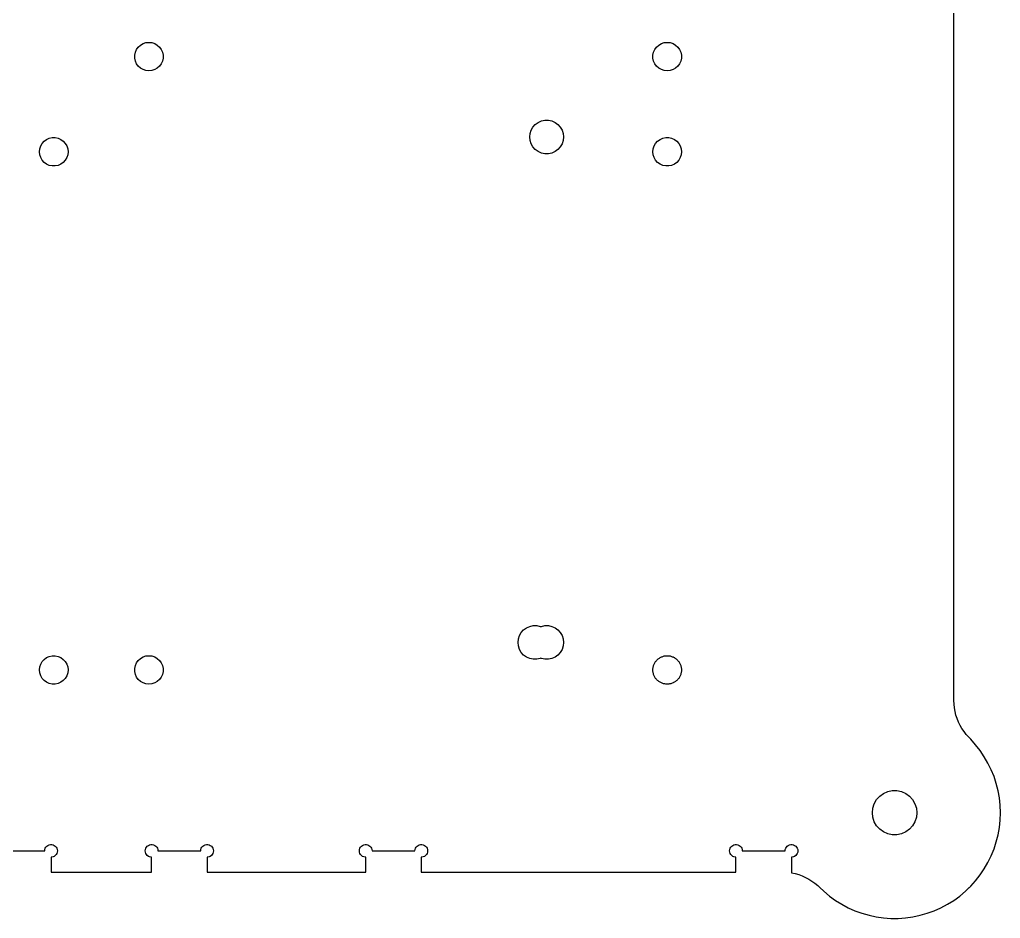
# Model space of a CAD drawing. Header units: metres. Extents: x -10 to 160, y -10 to 160.
# Drawn here: x 67.3 to 160, y -10 to 75 of the extents above; entities that cross this region are included whole.
import ezdxf

# ---------------------------------------------------------------- set-up
doc = ezdxf.new("R2010")
doc.units = ezdxf.units.M

msp = doc.modelspace()

# ---------------------------------------------------------------- linework, layer by layer
for p, q in [((155.607, 10.6066), (155.607, 139.393)), ((78.3309, 72.175), (78.4968, 72.4033)), ((78.4968, 72.4033), (78.7065, 72.5922)), ((78.7065, 72.5922), (78.9509, 72.7333)), ((78.9509, 72.7333), (79.2193, 72.8205)), ((79.2193, 72.8205), (79.5, 72.85)), ((79.5, 72.85), (79.7807, 72.8205)), ((79.7807, 72.8205), (80.0491, 72.7333)), ((80.0491, 72.7333), (80.2935, 72.5922)), ((80.2935, 72.5922), (80.5033, 72.4033)), ((80.5033, 72.4033), (80.6691, 72.175)), ((127.331, 72.175), (127.497, 72.4033)), ((127.497, 72.4033), (127.706, 72.5922)), ((127.706, 72.5922), (127.951, 72.7333)), ((127.951, 72.7333), (128.219, 72.8205)), ((128.219, 72.8205), (128.5, 72.85)), ((128.5, 72.85), (128.781, 72.8205)), ((128.781, 72.8205), (129.049, 72.7333)), ((129.049, 72.7333), (129.294, 72.5922)), ((129.294, 72.5922), (129.503, 72.4033)), ((129.503, 72.4033), (129.669, 72.175)), ((78.1574, 71.6411), (78.2161, 71.9172)), ((78.1574, 71.3589), (78.1574, 71.6411)), ((78.2161, 71.9172), (78.3309, 72.175)), ((80.6691, 72.175), (80.7839, 71.9172)), ((80.7839, 71.9172), (80.8426, 71.6411)), ((80.8426, 71.6411), (80.8426, 71.3589)), ((127.157, 71.6411), (127.216, 71.9172)), ((127.157, 71.3589), (127.157, 71.6411)), ((127.216, 71.9172), (127.331, 72.175)), ((129.669, 72.175), (129.784, 71.9172)), ((129.784, 71.9172), (129.843, 71.6411)), ((129.843, 71.6411), (129.843, 71.3589)), ((78.2161, 71.0828), (78.1574, 71.3589)), ((78.3309, 70.825), (78.2161, 71.0828)), ((78.4968, 70.5967), (78.3309, 70.825)), ((78.7065, 70.4078), (78.4968, 70.5967)), ((80.5033, 70.5967), (80.2935, 70.4078)), ((80.6691, 70.825), (80.5033, 70.5967)), ((80.7839, 71.0828), (80.6691, 70.825)), ((80.8426, 71.3589), (80.7839, 71.0828)), ((127.216, 71.0828), (127.157, 71.3589)), ((127.331, 70.825), (127.216, 71.0828)), ((127.497, 70.5967), (127.331, 70.825)), ((127.706, 70.4078), (127.497, 70.5967)), ((129.503, 70.5967), (129.294, 70.4078)), ((129.669, 70.825), (129.503, 70.5967)), ((129.784, 71.0828), (129.669, 70.825)), ((129.843, 71.3589), (129.784, 71.0828)), ((78.9509, 70.2667), (78.7065, 70.4078)), ((79.2193, 70.1795), (78.9509, 70.2667)), ((79.5, 70.15), (79.2193, 70.1795)), ((79.7807, 70.1795), (79.5, 70.15)), ((80.0491, 70.2667), (79.7807, 70.1795)), ((80.2935, 70.4078), (80.0491, 70.2667)), ((127.951, 70.2667), (127.706, 70.4078)), ((128.219, 70.1795), (127.951, 70.2667)), ((128.5, 70.15), (128.219, 70.1795)), ((128.781, 70.1795), (128.5, 70.15)), ((129.049, 70.2667), (128.781, 70.1795)), ((129.294, 70.4078), (129.049, 70.2667)), ((115.806, 64.8405), (116.029, 65.089)), ((116.029, 65.089), (116.3, 65.2856)), ((116.3, 65.2856), (116.606, 65.4217)), ((116.606, 65.4217), (116.933, 65.4912)), ((116.933, 65.4912), (117.267, 65.4912)), ((117.267, 65.4912), (117.594, 65.4217)), ((117.594, 65.4217), (117.9, 65.2856)), ((117.9, 65.2856), (118.171, 65.089)), ((118.171, 65.089), (118.394, 64.8405)), ((115.5, 63.9), (115.535, 64.2327)), ((115.535, 64.2327), (115.638, 64.5508)), ((115.638, 64.5508), (115.806, 64.8405)), ((118.394, 64.8405), (118.562, 64.5508)), ((118.562, 64.5508), (118.665, 64.2327)), ((118.665, 64.2327), (118.7, 63.9)), ((69.2667, 63.0491), (69.4078, 63.2935)), ((69.4078, 63.2935), (69.5967, 63.5032)), ((69.5967, 63.5032), (69.825, 63.6691)), ((69.825, 63.6691), (70.0828, 63.7839)), ((70.0828, 63.7839), (70.3589, 63.8426)), ((70.3589, 63.8426), (70.6411, 63.8426)), ((70.6411, 63.8426), (70.9172, 63.7839)), ((70.9172, 63.7839), (71.175, 63.6691)), ((71.175, 63.6691), (71.4033, 63.5032)), ((71.4033, 63.5032), (71.5922, 63.2935)), ((71.5922, 63.2935), (71.7333, 63.0491)), ((115.535, 63.5673), (115.5, 63.9)), ((115.638, 63.2492), (115.535, 63.5673)), ((115.806, 62.9595), (115.638, 63.2492)), ((118.562, 63.2492), (118.394, 62.9595)), ((118.665, 63.5673), (118.562, 63.2492)), ((118.7, 63.9), (118.665, 63.5673)), ((127.267, 63.0491), (127.408, 63.2935)), ((127.408, 63.2935), (127.597, 63.5032)), ((127.597, 63.5032), (127.825, 63.6691)), ((127.825, 63.6691), (128.083, 63.7839)), ((128.083, 63.7839), (128.359, 63.8426)), ((128.359, 63.8426), (128.641, 63.8426)), ((128.641, 63.8426), (128.917, 63.7839)), ((128.917, 63.7839), (129.175, 63.6691)), ((129.175, 63.6691), (129.403, 63.5032)), ((129.403, 63.5032), (129.592, 63.2935)), ((129.592, 63.2935), (129.733, 63.0491)), ((69.15, 62.5), (69.1795, 62.7807)), ((69.1795, 62.2193), (69.15, 62.5)), ((69.1795, 62.7807), (69.2667, 63.0491)), ((69.2667, 61.9509), (69.1795, 62.2193)), ((71.7333, 63.0491), (71.8205, 62.7807)), ((71.8205, 62.2193), (71.7333, 61.9509)), ((71.8205, 62.7807), (71.85, 62.5)), ((71.85, 62.5), (71.8205, 62.2193)), ((116.029, 62.711), (115.806, 62.9595)), ((116.3, 62.5144), (116.029, 62.711)), ((116.606, 62.3783), (116.3, 62.5144)), ((116.933, 62.3088), (116.606, 62.3783)), ((117.267, 62.3088), (116.933, 62.3088)), ((117.594, 62.3783), (117.267, 62.3088)), ((117.9, 62.5144), (117.594, 62.3783)), ((118.171, 62.711), (117.9, 62.5144)), ((118.394, 62.9595), (118.171, 62.711)), ((127.15, 62.5), (127.179, 62.7807)), ((127.179, 62.2193), (127.15, 62.5)), ((127.179, 62.7807), (127.267, 63.0491)), ((127.267, 61.9509), (127.179, 62.2193)), ((129.733, 63.0491), (129.82, 62.7807)), ((129.82, 62.2193), (129.733, 61.9509)), ((129.82, 62.7807), (129.85, 62.5)), ((129.85, 62.5), (129.82, 62.2193)), ((69.4078, 61.7065), (69.2667, 61.9509)), ((69.5967, 61.4967), (69.4078, 61.7065)), ((69.825, 61.3309), (69.5967, 61.4967)), ((70.0828, 61.2161), (69.825, 61.3309)), ((70.3589, 61.1574), (70.0828, 61.2161)), ((70.9172, 61.2161), (70.6411, 61.1574)), ((71.175, 61.3309), (70.9172, 61.2161)), ((71.4033, 61.4967), (71.175, 61.3309)), ((71.5922, 61.7065), (71.4033, 61.4967)), ((71.7333, 61.9509), (71.5922, 61.7065)), ((127.408, 61.7065), (127.267, 61.9509)), ((127.597, 61.4967), (127.408, 61.7065)), ((127.825, 61.3309), (127.597, 61.4967)), ((128.083, 61.2161), (127.825, 61.3309)), ((128.359, 61.1574), (128.083, 61.2161)), ((128.917, 61.2161), (128.641, 61.1574)), ((129.175, 61.3309), (128.917, 61.2161)), ((129.403, 61.4967), (129.175, 61.3309)), ((129.592, 61.7065), (129.403, 61.4967)), ((129.733, 61.9509), (129.592, 61.7065)), ((70.6411, 61.1574), (70.3589, 61.1574)), ((128.641, 61.1574), (128.359, 61.1574)), ((115.2, 17.4856), (115.506, 17.6217)), ((115.506, 17.6217), (115.833, 17.6912)), ((115.833, 17.6912), (116.167, 17.6912)), ((116.167, 17.6912), (116.494, 17.6217)), ((116.494, 17.6217), (116.55, 17.5969)), ((116.55, 17.5969), (116.606, 17.6217)), ((116.606, 17.6217), (116.933, 17.6912)), ((116.933, 17.6912), (117.267, 17.6912)), ((117.267, 17.6912), (117.594, 17.6217)), ((117.594, 17.6217), (117.9, 17.4856)), ((114.435, 16.4326), (114.538, 16.7508)), ((114.538, 16.7508), (114.706, 17.0405)), ((114.706, 17.0405), (114.929, 17.289)), ((114.929, 17.289), (115.2, 17.4856)), ((117.9, 17.4856), (118.171, 17.289)), ((118.171, 17.289), (118.394, 17.0405)), ((118.394, 17.0405), (118.562, 16.7508)), ((118.562, 16.7508), (118.665, 16.4326)), ((114.4, 16.1), (114.435, 16.4326)), ((114.435, 15.7673), (114.4, 16.1)), ((114.538, 15.4492), (114.435, 15.7673)), ((118.665, 15.7673), (118.562, 15.4492)), ((118.665, 16.4326), (118.7, 16.1)), ((118.7, 16.1), (118.665, 15.7673)), ((70.0828, 14.7839), (70.3589, 14.8426)), ((70.3589, 14.8426), (70.6411, 14.8426)), ((70.6411, 14.8426), (70.9172, 14.7839)), ((79.2193, 14.8205), (79.5, 14.85)), ((79.5, 14.85), (79.7807, 14.8205)), ((114.706, 15.1595), (114.538, 15.4492)), ((114.929, 14.911), (114.706, 15.1595)), ((115.2, 14.7144), (114.929, 14.911)), ((118.171, 14.911), (117.9, 14.7144)), ((118.394, 15.1595), (118.171, 14.911)), ((118.562, 15.4492), (118.394, 15.1595)), ((128.29, 14.8279), (128.359, 14.8426)), ((128.359, 14.8426), (128.43, 14.8426)), ((128.43, 14.8426), (128.5, 14.85)), ((128.5, 14.85), (128.57, 14.8426)), ((128.57, 14.8426), (128.641, 14.8426)), ((128.641, 14.8426), (128.71, 14.8279)), ((69.1795, 13.7807), (69.2667, 14.0491)), ((69.2667, 14.0491), (69.4078, 14.2935)), ((69.4078, 14.2935), (69.5967, 14.5032)), ((69.5967, 14.5032), (69.825, 14.6691)), ((69.825, 14.6691), (70.0828, 14.7839)), ((70.9172, 14.7839), (71.175, 14.6691)), ((71.175, 14.6691), (71.4033, 14.5032)), ((71.4033, 14.5032), (71.5922, 14.2935)), ((71.5922, 14.2935), (71.7333, 14.0491)), ((71.7333, 14.0491), (71.8205, 13.7807)), ((78.1574, 13.6411), (78.2161, 13.9172)), ((78.2161, 13.9172), (78.3309, 14.175)), ((78.3309, 14.175), (78.4968, 14.4033)), ((78.4968, 14.4033), (78.7065, 14.5922)), ((78.7065, 14.5922), (78.9509, 14.7333)), ((78.9509, 14.7333), (79.2193, 14.8205)), ((79.7807, 14.8205), (80.0491, 14.7333)), ((80.0491, 14.7333), (80.2935, 14.5922)), ((80.2935, 14.5922), (80.5033, 14.4033)), ((80.5033, 14.4033), (80.6691, 14.175)), ((80.6691, 14.175), (80.7839, 13.9172)), ((80.7839, 13.9172), (80.8426, 13.6411)), ((115.506, 14.5783), (115.2, 14.7144)), ((115.833, 14.5088), (115.506, 14.5783)), ((116.167, 14.5088), (115.833, 14.5088)), ((116.494, 14.5783), (116.167, 14.5088)), ((116.55, 14.603), (116.494, 14.5783)), ((116.606, 14.5783), (116.55, 14.603)), ((116.933, 14.5088), (116.606, 14.5783)), ((117.267, 14.5088), (116.933, 14.5088)), ((117.594, 14.5783), (117.267, 14.5088)), ((117.9, 14.7144), (117.594, 14.5783)), ((127.201, 13.8481), (127.216, 13.9172)), ((127.216, 13.9172), (127.245, 13.9817)), ((127.245, 13.9817), (127.267, 14.0491)), ((127.267, 14.0491), (127.302, 14.1105)), ((127.302, 14.1105), (127.331, 14.175)), ((127.331, 14.175), (127.372, 14.2321)), ((127.372, 14.2321), (127.408, 14.2935)), ((127.408, 14.2935), (127.455, 14.3462)), ((127.455, 14.3462), (127.497, 14.4033)), ((127.497, 14.4033), (127.549, 14.4506)), ((127.549, 14.4506), (127.597, 14.5032)), ((127.597, 14.5032), (127.654, 14.5449)), ((127.654, 14.5449), (127.706, 14.5922)), ((127.706, 14.5922), (127.768, 14.6275)), ((127.768, 14.6275), (127.825, 14.6691)), ((127.825, 14.6691), (127.89, 14.6979)), ((127.89, 14.6979), (127.951, 14.7333)), ((127.951, 14.7333), (128.018, 14.7551)), ((128.018, 14.7551), (128.083, 14.7839)), ((128.083, 14.7839), (128.152, 14.7986)), ((128.152, 14.7986), (128.219, 14.8205)), ((128.219, 14.8205), (128.29, 14.8279)), ((128.71, 14.8279), (128.781, 14.8205)), ((128.781, 14.8205), (128.848, 14.7986)), ((128.848, 14.7986), (128.917, 14.7839)), ((128.917, 14.7839), (128.982, 14.7552)), ((128.982, 14.7552), (129.049, 14.7333)), ((129.049, 14.7333), (129.11, 14.6979)), ((129.11, 14.6979), (129.175, 14.6691)), ((129.175, 14.6691), (129.232, 14.6276)), ((129.232, 14.6276), (129.294, 14.5922)), ((129.294, 14.5922), (129.346, 14.5448)), ((129.346, 14.5448), (129.403, 14.5032)), ((129.403, 14.5032), (129.451, 14.4507)), ((129.451, 14.4507), (129.503, 14.4033)), ((129.503, 14.4033), (129.545, 14.346)), ((129.545, 14.346), (129.592, 14.2935)), ((129.592, 14.2935), (129.627, 14.2323)), ((129.627, 14.2323), (129.669, 14.175)), ((129.669, 14.175), (129.698, 14.1102)), ((129.698, 14.1102), (129.733, 14.0491)), ((129.733, 14.0491), (129.755, 13.9819)), ((129.755, 13.9819), (129.784, 13.9172)), ((129.784, 13.9172), (129.799, 13.8479)), ((69.15, 13.5), (69.1795, 13.7807)), ((69.1795, 13.2193), (69.15, 13.5)), ((69.2667, 12.9509), (69.1795, 13.2193)), ((71.8205, 13.2193), (71.7333, 12.9509)), ((71.8205, 13.7807), (71.85, 13.5)), ((71.85, 13.5), (71.8205, 13.2193)), ((78.1574, 13.3589), (78.1574, 13.6411)), ((78.2161, 13.0828), (78.1574, 13.3589)), ((78.3309, 12.825), (78.2161, 13.0828)), ((80.7839, 13.0828), (80.6691, 12.825)), ((80.8426, 13.3589), (80.7839, 13.0828)), ((80.8426, 13.6411), (80.8426, 13.3589)), ((127.15, 13.5), (127.157, 13.5706)), ((127.157, 13.4294), (127.15, 13.5)), ((127.157, 13.6411), (127.172, 13.7101)), ((127.157, 13.5706), (127.157, 13.6411)), ((127.157, 13.3589), (127.157, 13.4294)), ((127.172, 13.2899), (127.157, 13.3589)), ((127.172, 13.7101), (127.179, 13.7807)), ((127.179, 13.2193), (127.172, 13.2899)), ((127.179, 13.7807), (127.201, 13.8481)), ((127.201, 13.1519), (127.179, 13.2193)), ((127.216, 13.0828), (127.201, 13.1519)), ((127.245, 13.0183), (127.216, 13.0828)), ((127.267, 12.9509), (127.245, 13.0183)), ((129.755, 13.0181), (129.733, 12.9509)), ((129.784, 13.0828), (129.755, 13.0181)), ((129.799, 13.1521), (129.784, 13.0828)), ((129.799, 13.8479), (129.82, 13.7807)), ((129.82, 13.2193), (129.799, 13.1521)), ((129.82, 13.7807), (129.828, 13.7104)), ((129.828, 13.2896), (129.82, 13.2193)), ((129.828, 13.7104), (129.843, 13.6411)), ((129.843, 13.3589), (129.828, 13.2896)), ((129.843, 13.6411), (129.843, 13.5703)), ((129.843, 13.5703), (129.85, 13.5)), ((129.85, 13.5), (129.843, 13.4297)), ((129.843, 13.4297), (129.843, 13.3589)), ((69.4078, 12.7065), (69.2667, 12.9509)), ((69.5967, 12.4967), (69.4078, 12.7065)), ((69.825, 12.3309), (69.5967, 12.4967)), ((70.0828, 12.2161), (69.825, 12.3309)), ((70.3589, 12.1574), (70.0828, 12.2161)), ((70.6411, 12.1574), (70.3589, 12.1574)), ((70.9172, 12.2161), (70.6411, 12.1574)), ((71.175, 12.3309), (70.9172, 12.2161)), ((71.4033, 12.4967), (71.175, 12.3309)), ((71.5922, 12.7065), (71.4033, 12.4967)), ((71.7333, 12.9509), (71.5922, 12.7065)), ((78.4968, 12.5967), (78.3309, 12.825)), ((78.7065, 12.4078), (78.4968, 12.5967)), ((78.9509, 12.2667), (78.7065, 12.4078)), ((79.2193, 12.1795), (78.9509, 12.2667)), ((79.5, 12.15), (79.2193, 12.1795)), ((79.7807, 12.1795), (79.5, 12.15)), ((80.0491, 12.2667), (79.7807, 12.1795)), ((80.2935, 12.4078), (80.0491, 12.2667)), ((80.5033, 12.5967), (80.2935, 12.4078)), ((80.6691, 12.825), (80.5033, 12.5967)), ((127.302, 12.8895), (127.267, 12.9509)), ((127.331, 12.825), (127.302, 12.8895)), ((127.372, 12.7679), (127.331, 12.825)), ((127.408, 12.7065), (127.372, 12.7679)), ((127.455, 12.6538), (127.408, 12.7065)), ((127.497, 12.5967), (127.455, 12.6538)), ((127.549, 12.5494), (127.497, 12.5967)), ((127.597, 12.4967), (127.549, 12.5494)), ((127.654, 12.4551), (127.597, 12.4967)), ((127.706, 12.4078), (127.654, 12.4551)), ((127.768, 12.3725), (127.706, 12.4078)), ((127.825, 12.3309), (127.768, 12.3725)), ((127.89, 12.302), (127.825, 12.3309)), ((127.951, 12.2667), (127.89, 12.302)), ((128.018, 12.2449), (127.951, 12.2667)), ((128.083, 12.2161), (128.018, 12.2449)), ((128.152, 12.2014), (128.083, 12.2161)), ((128.219, 12.1795), (128.152, 12.2014)), ((128.29, 12.1721), (128.219, 12.1795)), ((128.359, 12.1574), (128.29, 12.1721)), ((128.43, 12.1574), (128.359, 12.1574)), ((128.5, 12.15), (128.43, 12.1574)), ((128.57, 12.1574), (128.5, 12.15)), ((128.641, 12.1574), (128.57, 12.1574)), ((128.71, 12.1721), (128.641, 12.1574)), ((128.781, 12.1795), (128.71, 12.1721)), ((128.848, 12.2014), (128.781, 12.1795)), ((128.917, 12.2161), (128.848, 12.2014)), ((128.982, 12.2448), (128.917, 12.2161)), ((129.049, 12.2667), (128.982, 12.2448)), ((129.11, 12.3021), (129.049, 12.2667)), ((129.175, 12.3309), (129.11, 12.3021)), ((129.232, 12.3724), (129.175, 12.3309)), ((129.294, 12.4078), (129.232, 12.3724)), ((129.346, 12.4552), (129.294, 12.4078)), ((129.403, 12.4967), (129.346, 12.4552)), ((129.451, 12.5493), (129.403, 12.4967)), ((129.503, 12.5967), (129.451, 12.5493)), ((129.545, 12.654), (129.503, 12.5967)), ((129.592, 12.7065), (129.545, 12.654)), ((129.627, 12.7677), (129.592, 12.7065)), ((129.669, 12.825), (129.627, 12.7677)), ((129.698, 12.8898), (129.669, 12.825)), ((129.733, 12.9509), (129.698, 12.8898)), ((155.619, 10.2578), (155.607, 10.6066)), ((155.655, 9.91074), (155.619, 10.2578)), ((155.716, 9.56703), (155.655, 9.91074)), ((155.8, 9.22841), (155.716, 9.56703)), ((155.908, 8.8965), (155.8, 9.22841)), ((156.039, 8.57291), (155.908, 8.8965)), ((156.192, 8.25923), (156.039, 8.57291)), ((156.366, 7.957), (156.192, 8.25923)), ((156.562, 7.66766), (156.366, 7.957)), ((156.776, 7.39265), (156.562, 7.66766)), ((157.01, 7.1333), (156.776, 7.39265)), ((157.071, 7.07423), (157.01, 7.1333)), ((157.071, 7.06891), (157.071, 7.07423)), ((157.193, 6.94658), (157.071, 7.06891)), ((157.66, 6.42787), (157.193, 6.94658)), ((158.09, 5.87784), (157.66, 6.42787)), ((158.48, 5.29918), (158.09, 5.87784)), ((158.829, 4.6947), (158.48, 5.29918)), ((159.135, 4.06735), (158.829, 4.6947)), ((159.397, 3.4202), (159.135, 4.06735)), ((159.613, 2.75636), (159.397, 3.4202)), ((148.95, 1.81865), (149.351, 1.99721)), ((149.351, 1.99721), (149.78, 2.08849)), ((149.78, 2.08849), (150.219, 2.08849)), ((150.219, 2.08849), (150.649, 1.99721)), ((150.649, 1.99721), (151.05, 1.81865)), ((159.781, 2.07912), (159.613, 2.75636)), ((159.903, 1.39172), (159.781, 2.07912)), ((148.082, 0.85414), (148.301, 1.23434)), ((148.301, 1.23434), (148.595, 1.56059)), ((148.595, 1.56059), (148.95, 1.81865)), ((151.05, 1.81865), (151.405, 1.56059)), ((151.405, 1.56059), (151.699, 1.23434)), ((151.699, 1.23434), (151.918, 0.85414)), ((159.976, 0.69756), (159.903, 1.39172)), ((147.9, 0), (147.946, 0.4366)), ((147.946, -0.4366), (147.9, 0)), ((147.946, 0.4366), (148.082, 0.85414)), ((151.918, 0.85414), (152.054, 0.4366)), ((152.054, 0.4366), (152.1, 0)), ((152.1, 0), (152.054, -0.4366)), ((160, 0), (159.976, 0.69756)), ((159.976, -0.69756), (160, 0)), ((148.082, -0.85414), (147.946, -0.4366)), ((148.301, -1.23434), (148.082, -0.85414)), ((151.918, -0.85414), (151.699, -1.23434)), ((152.054, -0.4366), (151.918, -0.85414)), ((159.903, -1.39172), (159.976, -0.69756)), ((148.595, -1.56059), (148.301, -1.23434)), ((148.95, -1.81865), (148.595, -1.56059)), ((149.351, -1.99721), (148.95, -1.81865)), ((151.05, -1.81865), (150.649, -1.99721)), ((151.405, -1.56059), (151.05, -1.81865)), ((151.699, -1.23434), (151.405, -1.56059)), ((159.781, -2.07912), (159.903, -1.39172)), ((149.78, -2.08849), (149.351, -1.99721)), ((150.219, -2.08849), (149.78, -2.08849)), ((150.649, -1.99721), (150.219, -2.08849)), ((159.397, -3.4202), (159.613, -2.75636)), ((159.613, -2.75636), (159.781, -2.07912)), ((65.6, -3.6066), (69.65, -3.6066)), ((69.65, -3.6066), (69.6631, -3.48186)), ((69.6631, -3.48186), (69.7019, -3.36256)), ((69.7019, -3.36256), (69.7646, -3.25394)), ((69.7646, -3.25394), (69.8485, -3.16072)), ((69.8485, -3.16072), (69.95, -3.08699)), ((69.95, -3.08699), (70.0646, -3.03596)), ((70.0646, -3.03596), (70.1873, -3.00989)), ((70.1873, -3.00989), (70.3127, -3.00989)), ((70.3127, -3.00989), (70.4354, -3.03596)), ((70.4354, -3.03596), (70.55, -3.08699)), ((70.55, -3.08699), (70.6515, -3.16072)), ((70.6515, -3.16072), (70.7354, -3.25394)), ((70.7354, -3.25394), (70.7981, -3.36256)), ((70.7981, -3.36256), (70.8369, -3.48186)), ((70.8369, -3.48186), (70.85, -3.6066)), ((70.85, -3.6066), (70.8369, -3.73135)), ((79.15, -3.6066), (79.1631, -3.48186)), ((79.1631, -3.73135), (79.15, -3.6066)), ((79.1631, -3.48186), (79.2019, -3.36256)), ((79.2019, -3.36256), (79.2646, -3.25394)), ((79.2646, -3.25394), (79.3485, -3.16072)), ((79.3485, -3.16072), (79.45, -3.08699)), ((79.45, -3.08699), (79.5646, -3.03596)), ((79.5646, -3.03596), (79.6873, -3.00989)), ((79.6873, -3.00989), (79.8127, -3.00989)), ((79.8127, -3.00989), (79.9354, -3.03596)), ((79.9354, -3.03596), (80.05, -3.08699)), ((80.05, -3.08699), (80.1515, -3.16072)), ((80.1515, -3.16072), (80.2354, -3.25394)), ((80.2354, -3.25394), (80.2981, -3.36256)), ((80.2981, -3.36256), (80.3369, -3.48186)), ((80.3369, -3.48186), (80.35, -3.6066)), ((80.35, -3.6066), (84.4, -3.6066)), ((84.4, -3.6066), (84.4131, -3.48186)), ((84.4131, -3.48186), (84.4519, -3.36256)), ((84.4519, -3.36256), (84.5146, -3.25394)), ((84.5146, -3.25394), (84.5985, -3.16072)), ((84.5985, -3.16072), (84.7, -3.08699)), ((84.7, -3.08699), (84.8146, -3.03596)), ((84.8146, -3.03596), (84.9373, -3.00989)), ((84.9373, -3.00989), (85.0627, -3.00989)), ((85.0627, -3.00989), (85.1854, -3.03596)), ((85.1854, -3.03596), (85.3, -3.08699)), ((85.3, -3.08699), (85.4015, -3.16072)), ((85.4015, -3.16072), (85.4854, -3.25394)), ((85.4854, -3.25394), (85.5481, -3.36256)), ((85.5481, -3.36256), (85.5869, -3.48186)), ((85.5869, -3.48186), (85.6, -3.6066)), ((85.6, -3.6066), (85.5869, -3.73135)), ((99.4, -3.6066), (99.4131, -3.48186)), ((99.4131, -3.73135), (99.4, -3.6066)), ((99.4131, -3.48186), (99.4519, -3.36256)), ((99.4519, -3.36256), (99.5146, -3.25394)), ((99.5146, -3.25394), (99.5985, -3.16072)), ((99.5985, -3.16072), (99.7, -3.08699)), ((99.7, -3.08699), (99.8146, -3.03596)), ((99.8146, -3.03596), (99.9373, -3.00989)), ((99.9373, -3.00989), (100.063, -3.00989)), ((100.063, -3.00989), (100.185, -3.03596)), ((100.185, -3.03596), (100.3, -3.08699)), ((100.3, -3.08699), (100.401, -3.16072)), ((100.401, -3.16072), (100.485, -3.25394)), ((100.485, -3.25394), (100.548, -3.36256)), ((100.548, -3.36256), (100.587, -3.48186)), ((100.587, -3.48186), (100.6, -3.6066)), ((100.6, -3.6066), (104.65, -3.6066)), ((104.65, -3.6066), (104.663, -3.48186)), ((104.663, -3.48186), (104.702, -3.36256)), ((104.702, -3.36256), (104.765, -3.25394)), ((104.765, -3.25394), (104.849, -3.16072)), ((104.849, -3.16072), (104.95, -3.08699)), ((104.95, -3.08699), (105.065, -3.03596)), ((105.065, -3.03596), (105.187, -3.00989)), ((105.187, -3.00989), (105.313, -3.00989)), ((105.313, -3.00989), (105.435, -3.03596)), ((105.435, -3.03596), (105.55, -3.08699)), ((105.55, -3.08699), (105.651, -3.16072)), ((105.651, -3.16072), (105.735, -3.25394)), ((105.735, -3.25394), (105.798, -3.36256)), ((105.798, -3.36256), (105.837, -3.48186)), ((105.837, -3.48186), (105.85, -3.6066)), ((105.85, -3.6066), (105.837, -3.73135)), ((134.4, -3.6066), (134.413, -3.48186)), ((134.413, -3.73135), (134.4, -3.6066)), ((134.413, -3.48186), (134.452, -3.36256)), ((134.452, -3.36256), (134.515, -3.25394)), ((134.515, -3.25394), (134.599, -3.16072)), ((134.599, -3.16072), (134.7, -3.08699)), ((134.7, -3.08699), (134.815, -3.03596)), ((134.815, -3.03596), (134.937, -3.00989)), ((134.937, -3.00989), (135.063, -3.00989)), ((135.063, -3.00989), (135.185, -3.03596)), ((135.185, -3.03596), (135.3, -3.08699)), ((135.3, -3.08699), (135.401, -3.16072)), ((135.401, -3.16072), (135.485, -3.25394)), ((135.485, -3.25394), (135.548, -3.36256)), ((135.548, -3.36256), (135.587, -3.48186)), ((135.587, -3.48186), (135.6, -3.6066)), ((135.6, -3.6066), (139.65, -3.6066)), ((139.65, -3.6066), (139.663, -3.48186)), ((139.663, -3.48186), (139.702, -3.36256)), ((139.702, -3.36256), (139.765, -3.25394)), ((139.765, -3.25394), (139.849, -3.16072)), ((139.849, -3.16072), (139.95, -3.08699)), ((139.95, -3.08699), (140.065, -3.03596)), ((140.065, -3.03596), (140.187, -3.00989)), ((140.187, -3.00989), (140.313, -3.00989)), ((140.313, -3.00989), (140.435, -3.03596)), ((140.435, -3.03596), (140.55, -3.08699)), ((140.55, -3.08699), (140.651, -3.16072)), ((140.651, -3.16072), (140.735, -3.25394)), ((140.735, -3.25394), (140.798, -3.36256)), ((140.798, -3.36256), (140.837, -3.48186)), ((140.837, -3.48186), (140.85, -3.6066)), ((140.85, -3.6066), (140.837, -3.73135)), ((159.135, -4.06735), (159.397, -3.4202)), ((70.3127, -4.20332), (70.25, -4.20332)), ((70.25, -4.20332), (70.25, -5.60963)), ((70.4354, -4.17725), (70.3127, -4.20332)), ((70.55, -4.12622), (70.4354, -4.17725)), ((70.6515, -4.05249), (70.55, -4.12622)), ((70.7354, -3.95927), (70.6515, -4.05249)), ((70.7981, -3.85065), (70.7354, -3.95927)), ((70.8369, -3.73135), (70.7981, -3.85065)), ((79.2019, -3.85065), (79.1631, -3.73135)), ((79.2646, -3.95927), (79.2019, -3.85065)), ((79.3485, -4.05249), (79.2646, -3.95927)), ((79.45, -4.12622), (79.3485, -4.05249)), ((79.5646, -4.17725), (79.45, -4.12622)), ((79.6873, -4.20332), (79.5646, -4.17725)), ((79.75, -4.20332), (79.6873, -4.20332)), ((79.75, -5.60963), (79.75, -4.20332)), ((85.0627, -4.20332), (85, -4.20332)), ((85, -4.20332), (85, -5.60963)), ((85.1854, -4.17725), (85.0627, -4.20332)), ((85.3, -4.12622), (85.1854, -4.17725)), ((85.4015, -4.05249), (85.3, -4.12622)), ((85.4854, -3.95927), (85.4015, -4.05249)), ((85.5481, -3.85065), (85.4854, -3.95927)), ((85.5869, -3.73135), (85.5481, -3.85065)), ((99.4519, -3.85065), (99.4131, -3.73135)), ((99.5146, -3.95927), (99.4519, -3.85065)), ((99.5985, -4.05249), (99.5146, -3.95927)), ((99.7, -4.12622), (99.5985, -4.05249)), ((99.8146, -4.17725), (99.7, -4.12622)), ((99.9373, -4.20332), (99.8146, -4.17725)), ((100, -4.20332), (99.9373, -4.20332)), ((100, -5.60963), (100, -4.20332)), ((105.313, -4.20332), (105.25, -4.20332)), ((105.25, -4.20332), (105.25, -5.60963)), ((105.435, -4.17725), (105.313, -4.20332)), ((105.55, -4.12622), (105.435, -4.17725)), ((105.651, -4.05249), (105.55, -4.12622)), ((105.735, -3.95927), (105.651, -4.05249)), ((105.798, -3.85065), (105.735, -3.95927)), ((105.837, -3.73135), (105.798, -3.85065)), ((134.452, -3.85065), (134.413, -3.73135)), ((134.515, -3.95927), (134.452, -3.85065)), ((134.599, -4.05249), (134.515, -3.95927)), ((134.7, -4.12622), (134.599, -4.05249)), ((134.815, -4.17725), (134.7, -4.12622)), ((134.937, -4.20332), (134.815, -4.17725)), ((135, -4.20332), (134.937, -4.20332)), ((135, -5.60963), (135, -4.20332)), ((140.313, -4.20332), (140.25, -4.20332)), ((140.25, -4.20332), (140.25, -5.68092)), ((140.435, -4.17725), (140.313, -4.20332)), ((140.55, -4.12622), (140.435, -4.17725)), ((140.651, -4.05249), (140.55, -4.12622)), ((140.735, -3.95927), (140.651, -4.05249)), ((140.798, -3.85065), (140.735, -3.95927)), ((140.837, -3.73135), (140.798, -3.85065)), ((158.829, -4.6947), (159.135, -4.06735)), ((158.09, -5.87784), (158.48, -5.29918)), ((158.48, -5.29918), (158.829, -4.6947)), ((70.25, -5.60963), (79.75, -5.60963)), ((85, -5.60963), (100, -5.60963)), ((105.25, -5.60963), (135, -5.60963)), ((140.25, -5.68092), (140.603, -5.75511)), ((140.603, -5.75511), (140.938, -5.85132)), ((140.938, -5.85132), (141.266, -5.97067)), ((141.266, -5.97067), (141.585, -6.11263)), ((141.585, -6.11263), (141.893, -6.27647)), ((141.893, -6.27647), (142.189, -6.46141)), ((142.189, -6.46141), (142.472, -6.66653)), ((157.193, -6.94658), (157.66, -6.42787)), ((157.66, -6.42787), (158.09, -5.87784)), ((142.472, -6.66653), (142.739, -6.89087)), ((142.739, -6.89087), (142.926, -7.07106)), ((142.926, -7.07106), (142.936, -7.07106)), ((142.936, -7.07106), (143.309, -7.43144)), ((156.691, -7.43144), (157.064, -7.07106)), ((157.064, -7.07106), (157.071, -7.07106)), ((157.071, -7.06471), (157.193, -6.94658)), ((157.071, -7.07106), (157.071, -7.06471)), ((143.309, -7.43144), (143.843, -7.8801)), ((143.843, -7.8801), (144.408, -8.29037)), ((144.408, -8.29037), (145, -8.66025)), ((155, -8.66025), (155.592, -8.29037)), ((155.592, -8.29037), (156.157, -7.8801)), ((156.157, -7.8801), (156.691, -7.43144)), ((145, -8.66025), (145.616, -8.98793)), ((145.616, -8.98793), (146.254, -9.27184)), ((146.254, -9.27184), (146.91, -9.51056)), ((153.09, -9.51056), (153.746, -9.27184)), ((153.746, -9.27184), (154.384, -8.98793)), ((154.384, -8.98793), (155, -8.66025)), ((146.91, -9.51056), (147.581, -9.70296)), ((147.581, -9.70296), (148.264, -9.84807)), ((148.264, -9.84807), (148.955, -9.94521)), ((148.955, -9.94521), (149.651, -9.9939)), ((149.651, -9.9939), (150.349, -9.9939)), ((150.349, -9.9939), (151.045, -9.94521)), ((151.045, -9.94521), (151.736, -9.84807)), ((151.736, -9.84807), (152.419, -9.70296)), ((152.419, -9.70296), (153.09, -9.51056))]:
    msp.add_line(p, q)

doc.saveas('drawing.dxf')
